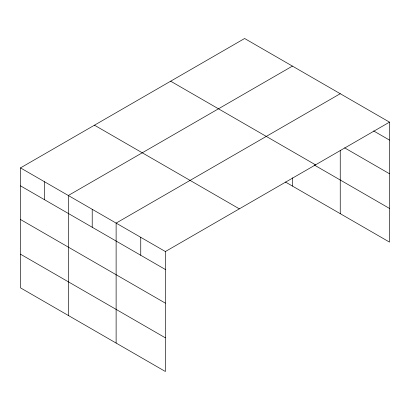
<?xml version="1.0" encoding="UTF-8"?>
<svg xmlns="http://www.w3.org/2000/svg" width="410" height="410" viewBox="0 0 410 410"><rect width="100%" height="100%" fill="white"/><g stroke="black" fill="none" stroke-linecap="round" stroke-linejoin="round"><path stroke-width="0.61" d="M20.5 167.895L165.379 251.54L165.379 371.501L20.5 287.856L20.5 167.895L244.621 38.499L389.5 122.144L389.5 242.105L285.37 181.984M292.433 66.102L68.311 195.498L68.311 315.459M340.244 93.706L116.122 223.101L116.122 343.062M165.379 251.54L389.5 122.144M373.628 130.933L389.5 140.097M344.62 147.846L389.5 173.758M170.662 81.2L315.541 164.846M314.162 164.948L389.5 208.444M94.459 125.193L239.337 208.839M20.5 185.848L165.379 269.493M20.5 219.509L165.379 303.154M20.5 254.19L165.379 337.835M340.244 150.362L340.244 213.666M292.433 177.807L292.433 186.063M140.748 237.318L140.748 255.271M92.214 209.3L92.214 227.253M44.403 181.697L44.403 199.649"/></g></svg>
